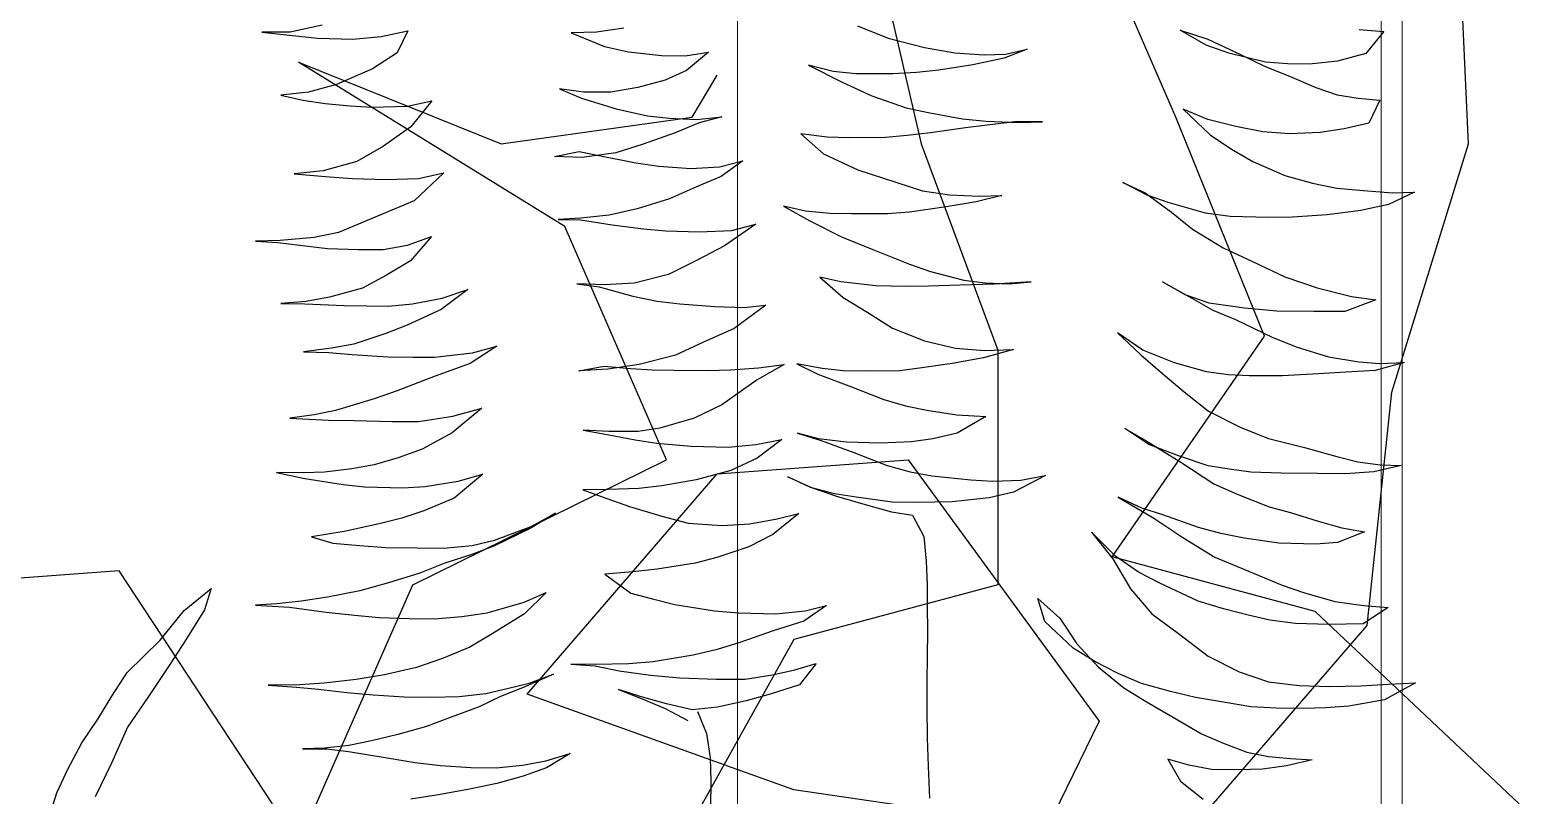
# Model space of a CAD drawing. Header units: metres. Extents: x -58 to 722, y -1100 to 345.
# Drawn here: x 26.0342 to 26.3511, y 109.8959 to 110.0588 of the extents above; entities that cross this region are included whole.
import ezdxf

# ---------------------------------------------------------------- set-up
doc = ezdxf.new("R2010")
doc.units = ezdxf.units.M
doc.header["$MEASUREMENT"] = 0
doc.layers.add('FSR_ARQ_002MURO', color=150, linetype='Continuous', lineweight=30)
doc.layers.add('FSR_ARQ_005VEGETACION', color=64, linetype='Continuous')

# ---------------------------------------------------------------- blocks, each defined once
blk = doc.blocks.new('arbustos 01')
at = {"layer": 'FSR_ARQ_005VEGETACION', "color": 103}
for p, q in [((188.57394, -31.68609), (188.56669, -31.68906)), ((188.70053, -31.68593), (188.70808, -31.68762)), ((188.45537, -31.68698), (188.44952, -31.68742)), ((188.44952, -31.68742), (188.45377, -31.69262)), ((188.49114, -31.68925), (188.48354, -31.69282)), ((188.49769, -31.68713), (188.49114, -31.68925)), ((188.49152, -31.69068), (188.49769, -31.68713)), ((188.56669, -31.68906), (188.55811, -31.69121)), ((188.62918, -31.68666), (188.63564, -31.68764)), ((188.64162, -31.6878), (188.63378, -31.69102)), ((188.63564, -31.68764), (188.64162, -31.6878)), ((188.68658, -31.68863), (188.68023, -31.68728)), ((188.68023, -31.68728), (188.68281, -31.6925)), ((188.69328, -31.68925), (188.68658, -31.68863)), ((188.70165, -31.68902), (188.69328, -31.68925)), ((188.70821, -31.68833), (188.70165, -31.68902)), ((188.70808, -31.68762), (188.71478, -31.68764)), ((188.71478, -31.68764), (188.70821, -31.68833)), ((188.45377, -31.69262), (188.46049, -31.69444)), ((188.47747, -31.69469), (188.48617, -31.69254)), ((188.48354, -31.69282), (188.47772, -31.69565)), ((188.48617, -31.69254), (188.49152, -31.69068)), ((188.53901, -31.69278), (188.53385, -31.69166)), ((188.53385, -31.69166), (188.53926, -31.69373)), ((188.54403, -31.69295), (188.53901, -31.69278)), ((188.55096, -31.6925), (188.54403, -31.69295)), ((188.55811, -31.69121), (188.55096, -31.6925)), ((188.61468, -31.69319), (188.60917, -31.69231)), ((188.60917, -31.69231), (188.61437, -31.69666)), ((188.6203, -31.69311), (188.61468, -31.69319)), ((188.62806, -31.69229), (188.6203, -31.69311)), ((188.63378, -31.69102), (188.62806, -31.69229)), ((188.68281, -31.6925), (188.6886, -31.69625)), ((188.46049, -31.69444), (188.46707, -31.69519)), ((188.46707, -31.69519), (188.47233, -31.69512)), ((188.47772, -31.69565), (188.4713, -31.69824)), ((188.47233, -31.69512), (188.47747, -31.69469)), ((188.53926, -31.69373), (188.54669, -31.69531)), ((188.54669, -31.69531), (188.55472, -31.69663)), ((188.55472, -31.69663), (188.55998, -31.69716)), ((188.57433, -31.69744), (188.5797, -31.69689)), ((188.58554, -31.69538), (188.57759, -31.69943)), ((188.5797, -31.69689), (188.58554, -31.69538)), ((188.61437, -31.69666), (188.61942, -31.69898)), ((188.6886, -31.69625), (188.69713, -31.69996)), ((188.4713, -31.69824), (188.4656, -31.70071)), ((188.55998, -31.69716), (188.56561, -31.69744)), ((188.56561, -31.69744), (188.57433, -31.69744)), ((188.57759, -31.69943), (188.57058, -31.70263)), ((188.61942, -31.69898), (188.6259, -31.70069)), ((188.69713, -31.69996), (188.70373, -31.70178)), ((188.45559, -31.70324), (188.45045, -31.70367)), ((188.45045, -31.70367), (188.45304, -31.70913)), ((188.4606, -31.70245), (188.45559, -31.70324)), ((188.4656, -31.70071), (188.4606, -31.70245)), ((188.57058, -31.70263), (188.56249, -31.70549)), ((188.6259, -31.70069), (188.63225, -31.7018)), ((188.6392, -31.70325), (188.63099, -31.70576)), ((188.63225, -31.7018), (188.63871, -31.70183)), ((188.63871, -31.70183), (188.64443, -31.70103)), ((188.64443, -31.70103), (188.6392, -31.70325)), ((188.68035, -31.70509), (188.67459, -31.70385)), ((188.67459, -31.70385), (188.67958, -31.71)), ((188.70508, -31.70368), (188.69983, -31.70446)), ((188.70373, -31.70178), (188.71032, -31.70253)), ((188.71032, -31.70253), (188.70508, -31.70368)), ((188.49698, -31.70578), (188.49061, -31.71185)), ((188.49116, -31.70825), (188.49698, -31.70578)), ((188.55724, -31.70664), (188.54913, -31.70806)), ((188.56249, -31.70549), (188.55724, -31.70664)), ((188.6236, -31.70741), (188.61847, -31.70796)), ((188.63099, -31.70576), (188.6236, -31.70741)), ((188.68884, -31.70533), (188.68035, -31.70509)), ((188.69386, -31.70502), (188.68884, -31.70533)), ((188.69983, -31.70446), (188.69386, -31.70502)), ((188.45304, -31.70913), (188.45891, -31.71048)), ((188.45891, -31.71048), (188.46455, -31.71136)), ((188.47817, -31.71118), (188.48449, -31.7099)), ((188.48449, -31.7099), (188.49116, -31.70825)), ((188.53026, -31.7088), (188.53611, -31.70872)), ((188.53588, -31.70896), (188.53026, -31.7088)), ((188.54352, -31.70862), (188.53588, -31.70896)), ((188.53611, -31.70872), (188.5433, -31.70958)), ((188.5433, -31.70958), (188.54845, -31.71022)), ((188.54913, -31.70806), (188.54352, -31.70862)), ((188.54845, -31.71022), (188.55671, -31.71143)), ((188.61202, -31.70829), (188.60603, -31.70765)), ((188.60603, -31.70765), (188.61143, -31.70901)), ((188.61143, -31.70901), (188.61708, -31.71144)), ((188.61847, -31.70796), (188.61202, -31.70829)), ((188.67958, -31.71), (188.68598, -31.71457)), ((188.46455, -31.71136), (188.47184, -31.71162)), ((188.47184, -31.71162), (188.47817, -31.71118)), ((188.49061, -31.71185), (188.48552, -31.71526)), ((188.55671, -31.71143), (188.56222, -31.71207)), ((188.56222, -31.71207), (188.56736, -31.71248)), ((188.56736, -31.71248), (188.57597, -31.7126)), ((188.57597, -31.7126), (188.58111, -31.71241)), ((188.58111, -31.71241), (188.58732, -31.71161)), ((188.58732, -31.71161), (188.582, -31.71634)), ((188.61708, -31.71144), (188.62465, -31.71409)), ((188.62465, -31.71409), (188.63113, -31.71616)), ((188.68598, -31.71457), (188.69236, -31.71819)), ((188.48552, -31.71526), (188.48054, -31.7182)), ((188.582, -31.71634), (188.57392, -31.72016)), ((188.60655, -31.71948), (188.60103, -31.718)), ((188.60103, -31.718), (188.60622, -31.72175)), ((188.63472, -31.71682), (188.62638, -31.71849)), ((188.63113, -31.71616), (188.63903, -31.71724)), ((188.63973, -31.7158), (188.63472, -31.71682)), ((188.63903, -31.71724), (188.64561, -31.71703)), ((188.64561, -31.71703), (188.63973, -31.7158)), ((188.47293, -31.72153), (188.46638, -31.72329)), ((188.48054, -31.7182), (188.47293, -31.72153)), ((188.57392, -31.72016), (188.55857, -31.72515)), ((188.61337, -31.71986), (188.60655, -31.71948)), ((188.62089, -31.71928), (188.61337, -31.71986)), ((188.62638, -31.71849), (188.62089, -31.71928)), ((188.67771, -31.72222), (188.67172, -31.72086)), ((188.67172, -31.72086), (188.67874, -31.72746)), ((188.69236, -31.71819), (188.70028, -31.72036)), ((188.7071, -31.7211), (188.69875, -31.72181)), ((188.70028, -31.72036), (188.7071, -31.7211)), ((188.45433, -31.72501), (188.44752, -31.72558)), ((188.46066, -31.72445), (188.45433, -31.72501)), ((188.46638, -31.72329), (188.46066, -31.72445)), ((188.50551, -31.72611), (188.51121, -31.72316)), ((188.51121, -31.72316), (188.50598, -31.72562)), ((188.60622, -31.72175), (188.61199, -31.72419)), ((188.61199, -31.72419), (188.61837, -31.72697)), ((188.68549, -31.72247), (188.67771, -31.72222)), ((188.69337, -31.72224), (188.68549, -31.72247)), ((188.69875, -31.72181), (188.69337, -31.72224)), ((188.44752, -31.72558), (188.44226, -31.72541)), ((188.44226, -31.72541), (188.4484, -31.72832)), ((188.4484, -31.72832), (188.45499, -31.72978)), ((188.4917, -31.73036), (188.50051, -31.72785)), ((188.50598, -31.72562), (188.49971, -31.73013)), ((188.50051, -31.72785), (188.50551, -31.72611)), ((188.54508, -31.72641), (188.53982, -31.72624)), ((188.53982, -31.72624), (188.54593, -31.72771)), ((188.55225, -31.72607), (188.54508, -31.72641)), ((188.54593, -31.72771), (188.553, -31.72893)), ((188.55857, -31.72515), (188.55225, -31.72607)), ((188.61837, -31.72697), (188.62605, -31.72937)), ((188.67874, -31.72746), (188.69665, -31.73499)), ((188.45499, -31.72978), (188.4629, -31.73075)), ((188.4629, -31.73075), (188.47115, -31.73136)), ((188.47115, -31.73136), (188.47677, -31.7314)), ((188.47677, -31.7314), (188.48585, -31.73116)), ((188.48585, -31.73116), (188.4917, -31.73036)), ((188.49971, -31.73013), (188.49474, -31.73414)), ((188.553, -31.72893), (188.56163, -31.73013)), ((188.56163, -31.73013), (188.56689, -31.73054)), ((188.56689, -31.73054), (188.57538, -31.73054)), ((188.57538, -31.73054), (188.58052, -31.73047)), ((188.58052, -31.73047), (188.58625, -31.72991)), ((188.59149, -31.72877), (188.58521, -31.7322)), ((188.58625, -31.72991), (188.59149, -31.72877)), ((188.62605, -31.72937), (188.63264, -31.73084)), ((188.63947, -31.73194), (188.63196, -31.73312)), ((188.63264, -31.73084), (188.63947, -31.73158)), ((188.63947, -31.73158), (188.64473, -31.73187)), ((188.64473, -31.73187), (188.63947, -31.73194)), ((188.49474, -31.73414), (188.48751, -31.73855)), ((188.58521, -31.7322), (188.57773, -31.73601)), ((188.60376, -31.73446), (188.59801, -31.73298)), ((188.59801, -31.73298), (188.60537, -31.73814)), ((188.61142, -31.73483), (188.60376, -31.73446)), ((188.61931, -31.73461), (188.61142, -31.73483)), ((188.62456, -31.73406), (188.61931, -31.73461)), ((188.63196, -31.73312), (188.62456, -31.73406)), ((188.69665, -31.73499), (188.70241, -31.73611)), ((188.48751, -31.73855), (188.48074, -31.74175)), ((188.57035, -31.73898), (188.56168, -31.74244)), ((188.57773, -31.73601), (188.57035, -31.73898)), ((188.60537, -31.73814), (188.61187, -31.74152)), ((188.68032, -31.73796), (188.67467, -31.73589)), ((188.67467, -31.73589), (188.67965, -31.74168)), ((188.68607, -31.73896), (188.68032, -31.73796)), ((188.69193, -31.739), (188.68607, -31.73896)), ((188.69922, -31.73878), (188.69193, -31.739)), ((188.70578, -31.73797), (188.69922, -31.73878)), ((188.70241, -31.73611), (188.71043, -31.73683)), ((188.71103, -31.7373), (188.70578, -31.73797)), ((188.71043, -31.73683), (188.71629, -31.73699)), ((188.71629, -31.73699), (188.71103, -31.7373)), ((188.48074, -31.74175), (188.4729, -31.74544)), ((188.56168, -31.74244), (188.55668, -31.74418)), ((188.61187, -31.74152), (188.61861, -31.7449)), ((188.67965, -31.74168), (188.68532, -31.74507)), ((188.4729, -31.74544), (188.46528, -31.74805)), ((188.54882, -31.7462), (188.5438, -31.74687)), ((188.55668, -31.74418), (188.54882, -31.7462)), ((188.58288, -31.7455), (188.57732, -31.75036)), ((188.57787, -31.74664), (188.58288, -31.7455)), ((188.61861, -31.7449), (188.62677, -31.74694)), ((188.68532, -31.74507), (188.69097, -31.7481)), ((188.46528, -31.74805), (188.45718, -31.75008)), ((188.49079, -31.75165), (188.4965, -31.74966)), ((188.50184, -31.7466), (188.49496, -31.75052)), ((188.4965, -31.74966), (188.50184, -31.7466)), ((188.53807, -31.74706), (188.53292, -31.74666)), ((188.53292, -31.74666), (188.54154, -31.74714)), ((188.5438, -31.74687), (188.53807, -31.74706)), ((188.54154, -31.74714), (188.54979, -31.74738)), ((188.54979, -31.74738), (188.5572, -31.74764)), ((188.5572, -31.74764), (188.56234, -31.74769)), ((188.56234, -31.74769), (188.56963, -31.74759)), ((188.56963, -31.74759), (188.57787, -31.74664)), ((188.62677, -31.74694), (188.63382, -31.74732)), ((188.63503, -31.74778), (188.62705, -31.75004)), ((188.63382, -31.74732), (188.64028, -31.74711)), ((188.64028, -31.74711), (188.63503, -31.74778)), ((188.67212, -31.7505), (188.66612, -31.74843)), ((188.66612, -31.74843), (188.67239, -31.75313)), ((188.69097, -31.7481), (188.69877, -31.75026)), ((188.45718, -31.75008), (188.45145, -31.75087)), ((188.45145, -31.75087), (188.45878, -31.75364)), ((188.4748, -31.75354), (188.48244, -31.75284)), ((188.48244, -31.75284), (188.49079, -31.75165)), ((188.49496, -31.75052), (188.48998, -31.75334)), ((188.57732, -31.75036), (188.57151, -31.7539)), ((188.60078, -31.75267), (188.59564, -31.75214)), ((188.59564, -31.75214), (188.60312, -31.75766)), ((188.60771, -31.75245), (188.60078, -31.75267)), ((188.61595, -31.75186), (188.60771, -31.75245)), ((188.62132, -31.75119), (188.61595, -31.75186)), ((188.62705, -31.75004), (188.62132, -31.75119)), ((188.67919, -31.75184), (188.67212, -31.7505)), ((188.67239, -31.75313), (188.68045, -31.75685)), ((188.68494, -31.75236), (188.67919, -31.75184)), ((188.68996, -31.75229), (188.68494, -31.75236)), ((188.69533, -31.75222), (188.68996, -31.75229)), ((188.70465, -31.75186), (188.69533, -31.75222)), ((188.69877, -31.75026), (188.70429, -31.75126)), ((188.70429, -31.75126), (188.71027, -31.75178)), ((188.71027, -31.75178), (188.70465, -31.75186)), ((188.45878, -31.75364), (188.46608, -31.75366)), ((188.46608, -31.75366), (188.4748, -31.75354)), ((188.48463, -31.75556), (188.47596, -31.75974)), ((188.48998, -31.75334), (188.48463, -31.75556)), ((188.57151, -31.7539), (188.56571, -31.75757)), ((188.47596, -31.75974), (188.47025, -31.76197)), ((188.50648, -31.76279), (188.51253, -31.75865)), ((188.51253, -31.75865), (188.50698, -31.76386)), ((188.56571, -31.75757), (188.5581, -31.76054)), ((188.60312, -31.75766), (188.61034, -31.76091)), ((188.68045, -31.75685), (188.6855, -31.75881)), ((188.6855, -31.75881), (188.69307, -31.76134)), ((188.47025, -31.76197), (188.46263, -31.76435)), ((188.49899, -31.76577), (188.50648, -31.76279)), ((188.50698, -31.76386), (188.50178, -31.76836)), ((188.5439, -31.76288), (188.53708, -31.76262)), ((188.53708, -31.76262), (188.54416, -31.76455)), ((188.55083, -31.76231), (188.5439, -31.76288)), ((188.5581, -31.76054), (188.55083, -31.76231)), ((188.61034, -31.76091), (188.61696, -31.76392)), ((188.665, -31.76339), (188.65924, -31.7618)), ((188.65924, -31.7618), (188.66552, -31.76589)), ((188.67398, -31.76447), (188.665, -31.76339)), ((188.69346, -31.76384), (188.68498, -31.76432)), ((188.69307, -31.76134), (188.69834, -31.76234)), ((188.69895, -31.76329), (188.69346, -31.76384)), ((188.69834, -31.76234), (188.70493, -31.76321)), ((188.70493, -31.76321), (188.69895, -31.76329)), ((188.45046, -31.76595), (188.44472, -31.76567)), ((188.44472, -31.76567), (188.45156, -31.7676)), ((188.45548, -31.76552), (188.45046, -31.76595)), ((188.46263, -31.76435), (188.45548, -31.76552)), ((188.49149, -31.7679), (188.49899, -31.76577)), ((188.54416, -31.76455), (188.55159, -31.76589)), ((188.55159, -31.76589), (188.55878, -31.76699)), ((188.55878, -31.76699), (188.56393, -31.76763)), ((188.57732, -31.76769), (188.58233, -31.76714)), ((188.58233, -31.76714), (188.58829, -31.76599)), ((188.58829, -31.76599), (188.58331, -31.76845)), ((188.59739, -31.76694), (188.59128, -31.76619)), ((188.59128, -31.76619), (188.59767, -31.7698)), ((188.60397, -31.76745), (188.59739, -31.76694)), ((188.61696, -31.76392), (188.62559, -31.7662)), ((188.62764, -31.76713), (188.6225, -31.76744)), ((188.62559, -31.7662), (188.63302, -31.76729)), ((188.63385, -31.76656), (188.62764, -31.76713)), ((188.63302, -31.76729), (188.63984, -31.76768)), ((188.63984, -31.76768), (188.63385, -31.76656)), ((188.66552, -31.76589), (188.6738, -31.76889)), ((188.679, -31.7644), (188.67398, -31.76447)), ((188.68498, -31.76432), (188.679, -31.7644)), ((188.45156, -31.7676), (188.4585, -31.76799)), ((188.4585, -31.76799), (188.46496, -31.76838)), ((188.46496, -31.76838), (188.47345, -31.76886)), ((188.47345, -31.76886), (188.48134, -31.76887)), ((188.48134, -31.76887), (188.48636, -31.76857)), ((188.48636, -31.76857), (188.49149, -31.7679)), ((188.50178, -31.76836), (188.4967, -31.77261)), ((188.56393, -31.76763), (188.57206, -31.76776)), ((188.57206, -31.76776), (188.57732, -31.76769)), ((188.58331, -31.76845), (188.57534, -31.77142)), ((188.59767, -31.7698), (188.606, -31.77567)), ((188.60935, -31.76761), (188.60397, -31.76745)), ((188.61736, -31.76751), (188.60935, -31.76761)), ((188.6225, -31.76744), (188.61736, -31.76751)), ((188.6738, -31.76889), (188.68306, -31.77247)), ((188.4967, -31.77261), (188.49102, -31.77723)), ((188.56773, -31.7744), (188.56261, -31.7759)), ((188.57534, -31.77142), (188.56773, -31.7744)), ((188.68306, -31.77247), (188.68822, -31.77431)), ((188.68822, -31.77431), (188.69735, -31.77706)), ((188.49102, -31.77723), (188.4833, -31.78104)), ((188.5576, -31.77692), (188.55044, -31.7781)), ((188.56261, -31.7759), (188.5576, -31.77692)), ((188.606, -31.77567), (188.61261, -31.77881)), ((188.66963, -31.77839), (188.66279, -31.77645)), ((188.66279, -31.77645), (188.6698, -31.78233)), ((188.69735, -31.77706), (188.70238, -31.77807)), ((188.4833, -31.78104), (188.47676, -31.78364)), ((188.50511, -31.78505), (188.5108, -31.78126)), ((188.5108, -31.78126), (188.50558, -31.78432)), ((188.55044, -31.7781), (188.54364, -31.77843)), ((188.54364, -31.77843), (188.55038, -31.7824)), ((188.61261, -31.77881), (188.62066, -31.78121)), ((188.62066, -31.78121), (188.62581, -31.78197)), ((188.67777, -31.7796), (188.66963, -31.77839)), ((188.68387, -31.77963), (188.67777, -31.7796)), ((188.69307, -31.77939), (188.68387, -31.77963)), ((188.69905, -31.77931), (188.69307, -31.77939)), ((188.70813, -31.77882), (188.69905, -31.77931)), ((188.70238, -31.77807), (188.70813, -31.77882)), ((188.47676, -31.78364), (188.46831, -31.78579)), ((188.50558, -31.78432), (188.49752, -31.78922)), ((188.55038, -31.7824), (188.55614, -31.78376)), ((188.55614, -31.78376), (188.56117, -31.78441)), ((188.56117, -31.78441), (188.56859, -31.78478)), ((188.56859, -31.78478), (188.57659, -31.78456)), ((188.58256, -31.78412), (188.57483, -31.78697)), ((188.57659, -31.78456), (188.58316, -31.78375)), ((188.58816, -31.78237), (188.58256, -31.78412)), ((188.58316, -31.78375), (188.58816, -31.78237)), ((188.598, -31.7851), (188.59188, -31.78387)), ((188.59188, -31.78387), (188.59768, -31.78833)), ((188.62142, -31.78478), (188.6133, -31.78549)), ((188.62655, -31.784), (188.62142, -31.78478)), ((188.62581, -31.78197), (188.63274, -31.782)), ((188.63311, -31.78271), (188.62655, -31.784)), ((188.63274, -31.782), (188.63883, -31.78168)), ((188.63883, -31.78168), (188.63311, -31.78271)), ((188.6698, -31.78233), (188.67691, -31.78618)), ((188.46068, -31.78792), (188.45568, -31.78919)), ((188.46831, -31.78579), (188.46068, -31.78792)), ((188.49108, -31.79014), (188.4981, -31.78777)), ((188.4981, -31.78777), (188.50511, -31.78505)), ((188.57483, -31.78697), (188.56698, -31.79007)), ((188.59768, -31.78833), (188.60394, -31.79124)), ((188.60446, -31.78573), (188.598, -31.7851)), ((188.6133, -31.78549), (188.60446, -31.78573)), ((188.67691, -31.78618), (188.68255, -31.78826)), ((188.68255, -31.78826), (188.68819, -31.78985)), ((188.45043, -31.78985), (188.44541, -31.79004)), ((188.44541, -31.79004), (188.45189, -31.79151)), ((188.45568, -31.78919), (188.45043, -31.78985)), ((188.45189, -31.79151), (188.45871, -31.79201)), ((188.45871, -31.79201), (188.46528, -31.79192)), ((188.46528, -31.79192), (188.47377, -31.79181)), ((188.47377, -31.79181), (188.48094, -31.79159)), ((188.48094, -31.79159), (188.48607, -31.79092)), ((188.48607, -31.79092), (188.49108, -31.79014)), ((188.49752, -31.78922), (188.4897, -31.79434)), ((188.56151, -31.79157), (188.55638, -31.79248)), ((188.56698, -31.79007), (188.56151, -31.79157)), ((188.60394, -31.79124), (188.6121, -31.7934)), ((188.68819, -31.78985), (188.69347, -31.79086)), ((188.69347, -31.79086), (188.69993, -31.79161)), ((188.69993, -31.79161), (188.70496, -31.79178)), ((188.71129, -31.79169), (188.70462, -31.7931)), ((188.70496, -31.79178), (188.71129, -31.79169)), ((188.4897, -31.79434), (188.48423, -31.79681)), ((188.53535, -31.79348), (188.52948, -31.79237)), ((188.52948, -31.79237), (188.53706, -31.79633)), ((188.54193, -31.79375), (188.53535, -31.79348)), ((188.54719, -31.79344), (188.54193, -31.79375)), ((188.55638, -31.79248), (188.54719, -31.79344)), ((188.58487, -31.7952), (188.57892, -31.79731)), ((188.57939, -31.79671), (188.5851, -31.7952)), ((188.59045, -31.79273), (188.58487, -31.7952)), ((188.5851, -31.7952), (188.59045, -31.79273)), ((188.6121, -31.7934), (188.62024, -31.79484)), ((188.62024, -31.79484), (188.62563, -31.79548)), ((188.62563, -31.79548), (188.63293, -31.79574)), ((188.6684, -31.79371), (188.66252, -31.79211)), ((188.66252, -31.79211), (188.6693, -31.79776)), ((188.67619, -31.79504), (188.6684, -31.79371)), ((188.68146, -31.79532), (188.67619, -31.79504)), ((188.69054, -31.79508), (188.68146, -31.79532)), ((188.69555, -31.79454), (188.69054, -31.79508)), ((188.70462, -31.7931), (188.69555, -31.79454)), ((188.48423, -31.79681), (188.47662, -31.79978)), ((188.51234, -31.7975), (188.50392, -31.80252)), ((188.50675, -31.80009), (188.51234, -31.7975)), ((188.53706, -31.79633), (188.54282, -31.79769)), ((188.54282, -31.79769), (188.55156, -31.79864)), ((188.55156, -31.79864), (188.55993, -31.79877)), ((188.55993, -31.79877), (188.56579, -31.79869)), ((188.56579, -31.79869), (188.57426, -31.7975)), ((188.57272, -31.79907), (188.56594, -31.80096)), ((188.57892, -31.79731), (188.57272, -31.79907)), ((188.57426, -31.7975), (188.57939, -31.79671)), ((188.63296, -31.7979), (188.62784, -31.79976)), ((188.63293, -31.79574), (188.63891, -31.79578)), ((188.63891, -31.79578), (188.63296, -31.7979)), ((188.6693, -31.79776), (188.67651, -31.80077)), ((188.47162, -31.80116), (188.46507, -31.80316)), ((188.47662, -31.79978), (188.47162, -31.80116)), ((188.49331, -31.80469), (188.50175, -31.80171)), ((188.50392, -31.80252), (188.49704, -31.80703)), ((188.50175, -31.80171), (188.50675, -31.80009)), ((188.56093, -31.80174), (188.55825, -31.8068)), ((188.56594, -31.80096), (188.56093, -31.80174)), ((188.59298, -31.80262), (188.58782, -31.80138)), ((188.58782, -31.80138), (188.59398, -31.80631)), ((188.62022, -31.80201), (188.61403, -31.80365)), ((188.62784, -31.79976), (188.62022, -31.80201)), ((188.6511, -31.80446), (188.64532, -31.80131)), ((188.64532, -31.80131), (188.65134, -31.80494)), ((188.67651, -31.80077), (188.68167, -31.80249)), ((188.68167, -31.80249), (188.68707, -31.80386)), ((188.45948, -31.80479), (188.45411, -31.8057)), ((188.45411, -31.8057), (188.46048, -31.80825)), ((188.46507, -31.80316), (188.45948, -31.80479)), ((188.48258, -31.80723), (188.48807, -31.80608)), ((188.48807, -31.80608), (188.49331, -31.80469)), ((188.513, -31.81148), (188.51866, -31.80578)), ((188.51866, -31.80578), (188.51361, -31.81207)), ((188.59945, -31.80385), (188.59298, -31.80262)), ((188.60603, -31.80424), (188.59945, -31.80385)), ((188.61403, -31.80365), (188.60603, -31.80424)), ((188.65975, -31.80769), (188.6511, -31.80446)), ((188.65134, -31.80494), (188.65977, -31.80901)), ((188.68707, -31.80386), (188.69534, -31.80566)), ((188.69534, -31.80566), (188.70301, -31.80687)), ((188.46048, -31.80825), (188.46563, -31.80866)), ((188.46563, -31.80866), (188.47435, -31.80842)), ((188.47435, -31.80842), (188.48258, -31.80723)), ((188.49704, -31.80703), (188.48946, -31.81168)), ((188.55825, -31.8068), (188.55769, -31.81261)), ((188.59398, -31.80631), (188.59964, -31.80923)), ((188.59964, -31.80923), (188.6072, -31.81175)), ((188.66502, -31.80894), (188.65975, -31.80769)), ((188.65977, -31.80901), (188.66517, -31.81109)), ((188.67185, -31.80956), (188.66502, -31.80894)), ((188.67806, -31.80948), (188.67185, -31.80956)), ((188.68547, -31.80938), (188.67806, -31.80948)), ((188.69168, -31.80893), (188.68547, -31.80938)), ((188.69801, -31.80837), (188.69168, -31.80893)), ((188.70301, -31.80687), (188.69801, -31.80837)), ((188.48946, -31.81168), (188.48209, -31.81477)), ((188.50756, -31.81526), (188.513, -31.81148)), ((188.51361, -31.81207), (188.5094, -31.81918)), ((188.55769, -31.81261), (188.55752, -31.81819)), ((188.6072, -31.81175), (188.61236, -31.81312)), ((188.61236, -31.81312), (188.62135, -31.81455)), ((188.66517, -31.81109), (188.67154, -31.81315)), ((188.67154, -31.81315), (188.67743, -31.81546)), ((188.48209, -31.81477), (188.47353, -31.81835)), ((188.50245, -31.81784), (188.50756, -31.81526)), ((188.62135, -31.81455), (188.6271, -31.81519)), ((188.6271, -31.81519), (188.63368, -31.8157)), ((188.63368, -31.8157), (188.62752, -31.8202)), ((188.67743, -31.81546), (188.68487, -31.81775)), ((188.46853, -31.82009), (188.46115, -31.82222)), ((188.47353, -31.81835), (188.46853, -31.82009)), ((188.49342, -31.82214), (188.50245, -31.81784)), ((188.5094, -31.81918), (188.50434, -31.8251)), ((188.55752, -31.81819), (188.55746, -31.82327)), ((188.62752, -31.8202), (188.6224, -31.82159)), ((188.65277, -31.82237), (188.6476, -31.82005)), ((188.6476, -31.82005), (188.65269, -31.82512)), ((188.68487, -31.81775), (188.69159, -31.81969)), ((188.69159, -31.81969), (188.69926, -31.82114)), ((188.73313, -31.82432), (188.72673, -31.81914)), ((188.72673, -31.81914), (188.72835, -31.82414)), ((188.45435, -31.82315), (188.4485, -31.82359)), ((188.4485, -31.82359), (188.45441, -31.82746)), ((188.46115, -31.82222), (188.45435, -31.82315)), ((188.48747, -31.8239), (188.49342, -31.82214)), ((188.53131, -31.82151), (188.52611, -31.82612)), ((188.52971, -31.82691), (188.53131, -31.82151)), ((188.55746, -31.82327), (188.55742, -31.8291)), ((188.58634, -31.82435), (188.5813, -31.8231)), ((188.5813, -31.8231), (188.58661, -31.82686)), ((188.61716, -31.82286), (188.60774, -31.82442)), ((188.6224, -31.82159), (188.61716, -31.82286)), ((188.66153, -31.82488), (188.65277, -31.82237)), ((188.69926, -31.82114), (188.70549, -31.82213)), ((188.47042, -31.82736), (188.47651, -31.82656)), ((188.47651, -31.82656), (188.48163, -31.82541)), ((188.48163, -31.82541), (188.48747, -31.8239)), ((188.50434, -31.8251), (188.49807, -31.82973)), ((188.52611, -31.82612), (188.52213, -31.83215)), ((188.52298, -31.83322), (188.52971, -31.82691)), ((188.59328, -31.82509), (188.58634, -31.82435)), ((188.58661, -31.82686), (188.59393, -31.82915)), ((188.60212, -31.82485), (188.59328, -31.82509)), ((188.60774, -31.82442), (188.60212, -31.82485)), ((188.65269, -31.82512), (188.66029, -31.8298)), ((188.45441, -31.82746), (188.46254, -31.82758)), ((188.46254, -31.82758), (188.47042, -31.82736)), ((188.49807, -31.82973), (188.49109, -31.83509)), ((188.55742, -31.8291), (188.5575, -31.83517)), ((188.59393, -31.82915), (188.60174, -31.83191)), ((188.52213, -31.83215), (188.51695, -31.83772)), ((188.51788, -31.8364), (188.52298, -31.83322)), ((188.60174, -31.83191), (188.60714, -31.83351)), ((188.60714, -31.83351), (188.61278, -31.83487)), ((188.49109, -31.83509), (188.48373, -31.83877)), ((188.51695, -31.83772), (188.51103, -31.84259)), ((188.5123, -31.83922), (188.51788, -31.8364)), ((188.5575, -31.83517), (188.55758, -31.84099)), ((188.5888, -31.8383), (188.58376, -31.83682)), ((188.58376, -31.83682), (188.58765, -31.8419)), ((188.61278, -31.83487), (188.62224, -31.83641)), ((188.62224, -31.83641), (188.62799, -31.83693)), ((188.62799, -31.83693), (188.636, -31.83706)), ((188.636, -31.83742), (188.63028, -31.83858)), ((188.636, -31.83706), (188.64174, -31.83699)), ((188.64174, -31.83699), (188.636, -31.83742)), ((188.47683, -31.84114), (188.46955, -31.84207)), ((188.48373, -31.83877), (188.47683, -31.84114)), ((188.50684, -31.84157), (188.5123, -31.83922)), ((188.55758, -31.84099), (188.55754, -31.84732)), ((188.59407, -31.83955), (188.5888, -31.8383)), ((188.60054, -31.84053), (188.59407, -31.83955)), ((188.60736, -31.84056), (188.60054, -31.84053)), ((188.61596, -31.8402), (188.60736, -31.84056)), ((188.62288, -31.83963), (188.61596, -31.8402)), ((188.63028, -31.83858), (188.62288, -31.83963)), ((188.6516, -31.84151), (188.64583, -31.83932)), ((188.64583, -31.83932), (188.65317, -31.84257)), ((188.4485, -31.84176), (188.44204, -31.84137)), ((188.44204, -31.84137), (188.44939, -31.84545)), ((188.45496, -31.84215), (188.4485, -31.84176)), ((188.46238, -31.84229), (188.45496, -31.84215)), ((188.46955, -31.84207), (188.46238, -31.84229)), ((188.48741, -31.84601), (188.49409, -31.84485)), ((188.49409, -31.84485), (188.49993, -31.84345)), ((188.49993, -31.84345), (188.50684, -31.84157)), ((188.51103, -31.84259), (188.50546, -31.84601)), ((188.58765, -31.8419), (188.59461, -31.84408)), ((188.59461, -31.84408), (188.60025, -31.84568)), ((188.61915, -31.84638), (188.62534, -31.84462)), ((188.63046, -31.843), (188.62487, -31.84522)), ((188.62534, -31.84462), (188.63046, -31.843)), ((188.65676, -31.84276), (188.6516, -31.84151)), ((188.65317, -31.84257), (188.65834, -31.84465)), ((188.66179, -31.84389), (188.65676, -31.84276)), ((188.44939, -31.84545), (188.45778, -31.8469)), ((188.45778, -31.8469), (188.46328, -31.8473)), ((188.46328, -31.8473), (188.46843, -31.84747)), ((188.46843, -31.84747), (188.47488, -31.84738)), ((188.47488, -31.84738), (188.48097, -31.84706)), ((188.48097, -31.84706), (188.48741, -31.84601)), ((188.60025, -31.84568), (188.60709, -31.84714)), ((188.60709, -31.84714), (188.61307, -31.84777)), ((188.61307, -31.84777), (188.61915, -31.84638)), ((188.62487, -31.84522), (188.6194, -31.84745))]:
    blk.add_line(p, q, dxfattribs=at)
at = {"layer": 'FSR_ARQ_005VEGETACION', "color": 104}
for p, q in [((188.70826, -31.82353), (188.69955, -31.82472)), ((188.70549, -31.82213), (188.71123, -31.82277)), ((188.71626, -31.82306), (188.70826, -31.82353)), ((188.71123, -31.82277), (188.71626, -31.82306)), ((188.66752, -31.82576), (188.66153, -31.82488)), ((188.67399, -31.82627), (188.66752, -31.82576)), ((188.67996, -31.82619), (188.67399, -31.82627)), ((188.68701, -31.82597), (188.67996, -31.82619)), ((188.69286, -31.82541), (188.68701, -31.82597)), ((188.69955, -31.82472), (188.69286, -31.82541)), ((188.72835, -31.82414), (188.73275, -31.83126)), ((188.73884, -31.83129), (188.73313, -31.82432)), ((188.66029, -31.8298), (188.66559, -31.83296)), ((188.66559, -31.83296), (188.67208, -31.83562)), ((188.73275, -31.83126), (188.73653, -31.83706)), ((188.7466, -31.83896), (188.73884, -31.83129)), ((188.67208, -31.83562), (188.67821, -31.83781)), ((188.67821, -31.83781), (188.68576, -31.8395)), ((188.73653, -31.83706), (188.74154, -31.84464)), ((188.68576, -31.8395), (188.69247, -31.8406)), ((188.69247, -31.8406), (188.70001, -31.84145)), ((188.75026, -31.84453), (188.7466, -31.83896)), ((188.65834, -31.84465), (188.66339, -31.84709)), ((188.66814, -31.84464), (188.66179, -31.84389)), ((188.67483, -31.84478), (188.66814, -31.84464)), ((188.68117, -31.8447), (188.67483, -31.84478)), ((188.68846, -31.84424), (188.68117, -31.8447)), ((188.69466, -31.84368), (188.68846, -31.84424)), ((188.70135, -31.84287), (188.69466, -31.84368)), ((188.70001, -31.84145), (188.70576, -31.84185)), ((188.7066, -31.84244), (188.70135, -31.84287)), ((188.70576, -31.84185), (188.71329, -31.84199)), ((188.71329, -31.84199), (188.7066, -31.84244)), ((188.74154, -31.84464), (188.74654, -31.85187)), ((188.75356, -31.84998), (188.75026, -31.84453)), ((188.50546, -31.84601), (188.49953, -31.84944)), ((188.55754, -31.84732), (188.55752, -31.85451)), ((188.61179, -31.84819), (188.60968, -31.85337)), ((188.6194, -31.84745), (188.61406, -31.85027)), ((188.66339, -31.84709), (188.67, -31.84951)), ((188.49953, -31.84944), (188.49265, -31.85347)), ((188.67, -31.84951), (188.67589, -31.8517)), ((188.67589, -31.8517), (188.68261, -31.85364)), ((188.74654, -31.85187), (188.75036, -31.86042)), ((188.75734, -31.85555), (188.75356, -31.84998)), ((188.49265, -31.85347), (188.48766, -31.85557)), ((188.55752, -31.85451), (188.55723, -31.86108)), ((188.60968, -31.85337), (188.6088, -31.85912)), ((188.68261, -31.85364), (188.68884, -31.85511)), ((188.68884, -31.85511), (188.69424, -31.85624)), ((188.47683, -31.85883), (188.47157, -31.85926)), ((188.48195, -31.8578), (188.47683, -31.85883)), ((188.48766, -31.85557), (188.48195, -31.8578)), ((188.64766, -31.85986), (188.6419, -31.85814)), ((188.6419, -31.85814), (188.64745, -31.86153)), ((188.69426, -31.85767), (188.68519, -31.85911)), ((188.69424, -31.85624), (188.69998, -31.85688)), ((188.69939, -31.857), (188.69426, -31.85767)), ((188.70513, -31.85704), (188.69939, -31.857)), ((188.69998, -31.85688), (188.70513, -31.85704)), ((188.76066, -31.86184), (188.75734, -31.85555)), ((188.47157, -31.85926), (188.46644, -31.85957)), ((188.46644, -31.85957), (188.47255, -31.86104)), ((188.47255, -31.86104), (188.47818, -31.8618)), ((188.47818, -31.8618), (188.48392, -31.86196)), ((188.48392, -31.86196), (188.49026, -31.86187)), ((188.49026, -31.86187), (188.49562, -31.86085)), ((188.49562, -31.86085), (188.50063, -31.85946)), ((188.50063, -31.85946), (188.49759, -31.86464)), ((188.55723, -31.86108), (188.55697, -31.86865)), ((188.6088, -31.85912), (188.60864, -31.86462)), ((188.64745, -31.86153), (188.65297, -31.86349)), ((188.65318, -31.86086), (188.64766, -31.85986)), ((188.6594, -31.86149), (188.65318, -31.86086)), ((188.66538, -31.86141), (188.6594, -31.86149)), ((188.67254, -31.86095), (188.66538, -31.86141)), ((188.67851, -31.86027), (188.67254, -31.86095)), ((188.68519, -31.85911), (188.67851, -31.86027)), ((188.75036, -31.86042), (188.75417, -31.86838)), ((188.76324, -31.86742), (188.76066, -31.86184)), ((188.49759, -31.86464), (188.49227, -31.8689)), ((188.60864, -31.86462), (188.60872, -31.87071)), ((188.65297, -31.86349), (188.65921, -31.8652)), ((188.65921, -31.8652), (188.66569, -31.86655)), ((188.66569, -31.86655), (188.673, -31.86788)), ((188.673, -31.86788), (188.67958, -31.86887)), ((188.76524, -31.87361), (188.76324, -31.86742))]:
    blk.add_line(p, q, dxfattribs=at)
blk = doc.blocks.new('arbusto fsr 2')
at = {"layer": 'FSR_ARQ_005VEGETACION', "color": 104}
for p, q in [((276.50875, -31.97233), (276.51151, -31.91107)), ((276.571, -31.96664), (276.59007, -31.92273)), ((276.636, -31.92571), (276.62521, -31.97233)), ((276.701, -31.98995), (276.75772, -31.95499)), ((276.75772, -31.95499), (276.71455, -31.97233)), ((276.6739, -31.96664), (276.66863, -31.9577)), ((276.55217, -32.01326), (276.571, -31.96664)), ((276.71455, -31.97233), (276.6739, -31.96664)), ((276.52507, -32.02519), (276.50875, -31.97233)), ((276.62521, -31.97233), (276.60889, -32.01624)), ((276.67942, -32.03956), (276.701, -31.98995)), ((276.58455, -32.06016), (276.55217, -32.01326)), ((276.60889, -32.01624), (276.60889, -32.06612)), ((276.53034, -32.07479), (276.52507, -32.02519)), ((276.62797, -32.03956), (276.58731, -32.09512)), ((276.66863, -32.04254), (276.62797, -32.03956)), ((276.73338, -32.06612), (276.67942, -32.03956)), ((276.70903, -32.08943), (276.66863, -32.04254)), ((276.54138, -32.07181), (276.58455, -32.06016)), ((276.76324, -32.11274), (276.79587, -32.06314)), ((276.79587, -32.06314), (276.83628, -32.06612)), ((276.60889, -32.06612), (276.65231, -32.07777)), ((276.75521, -32.11572), (276.73338, -32.06612)), ((276.49796, -32.11274), (276.54138, -32.07181)), ((276.56823, -32.1187), (276.53034, -32.07479)), ((276.65231, -32.07777), (276.67666, -32.12141)), ((276.65231, -32.10976), (276.70903, -32.08943)), ((276.58731, -32.09512), (276.61165, -32.145)), ((276.61165, -32.11572), (276.65231, -32.10976))]:
    blk.add_line(p, q, dxfattribs=at)

msp = doc.modelspace()

# ---------------------------------------------------------------- linework, layer by layer
at = {"layer": 'FSR_ARQ_002MURO', "lineweight": 0}
for p, q in [((26.18481, 109.70149), (26.18481, 111.65149)), ((26.3217, 109.70149), (26.3217, 111.65149)), ((26.32623, 109.70149), (26.32623, 111.65149))]:
    msp.add_line(p, q, dxfattribs=at)

# ---------------------------------------------------------------- block references
at = {"layer": 'FSR_ARQ_002MURO', "xscale": -1}
msp.add_blockref('arbusto fsr 2', (302.84907, 142.00684), dxfattribs=at)
at = {"layer": 'FSR_ARQ_005VEGETACION', "xscale": -0.9, "yscale": 0.9, "zscale": 0.9}
msp.add_blockref('arbustos 01', (195.92688, 138.57711), dxfattribs=at)

doc.saveas('drawing.dxf')
